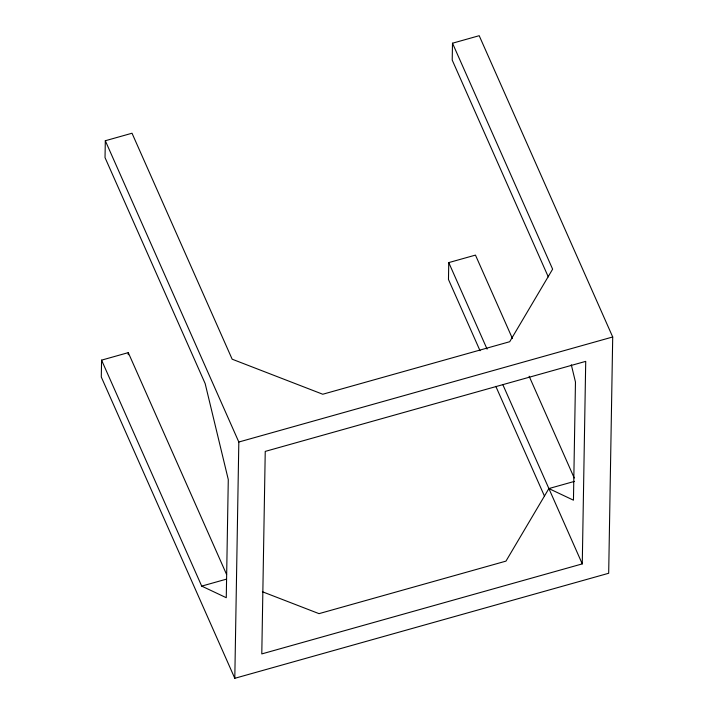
<?xml version="1.0" encoding="UTF-8"?>
<svg xmlns="http://www.w3.org/2000/svg" width="714" height="714" viewBox="0 0 714 714"><rect width="100%" height="100%" fill="white"/><g stroke="black" fill="none" stroke-linecap="round" stroke-linejoin="round"><path stroke-width="1.07" d="M226.615 574.529L128.279 352.636L101.575 360.142L101.29 377.019L234.799 678.3L608.685 573.262L612.71 336.981L479.201 35.7L452.498 43.206L452.212 60.083L548.281 276.88M452.498 43.206L552.627 269.16L509.707 341.72L322.764 394.244L232.157 359.196L132.019 133.232L105.315 140.738L105.029 157.615L205.159 383.579L228.284 479.567L226.267 597.707L201.705 586.105L101.575 360.142M128.243 354.751L128.279 352.636M234.799 678.3L238.824 442.02L105.315 140.738M512.447 338.561L475.462 255.103L448.758 262.6L448.472 279.477L480.04 350.735M582.267 563.89L585.721 361.364L265.242 451.4L261.788 653.917L582.267 563.89L502.879 384.748M574.529 481.361L548.887 488.563L505.967 561.124L319.024 613.647L262.395 591.745M238.824 442.02L612.71 336.981M201.705 586.105L226.276 579.197M548.887 488.563L573.449 500.175L575.466 382.035L571.307 364.774M529.136 376.224L574.243 478.014M448.758 262.6L487.091 349.119M495.828 386.354L544.541 496.284"/></g></svg>
